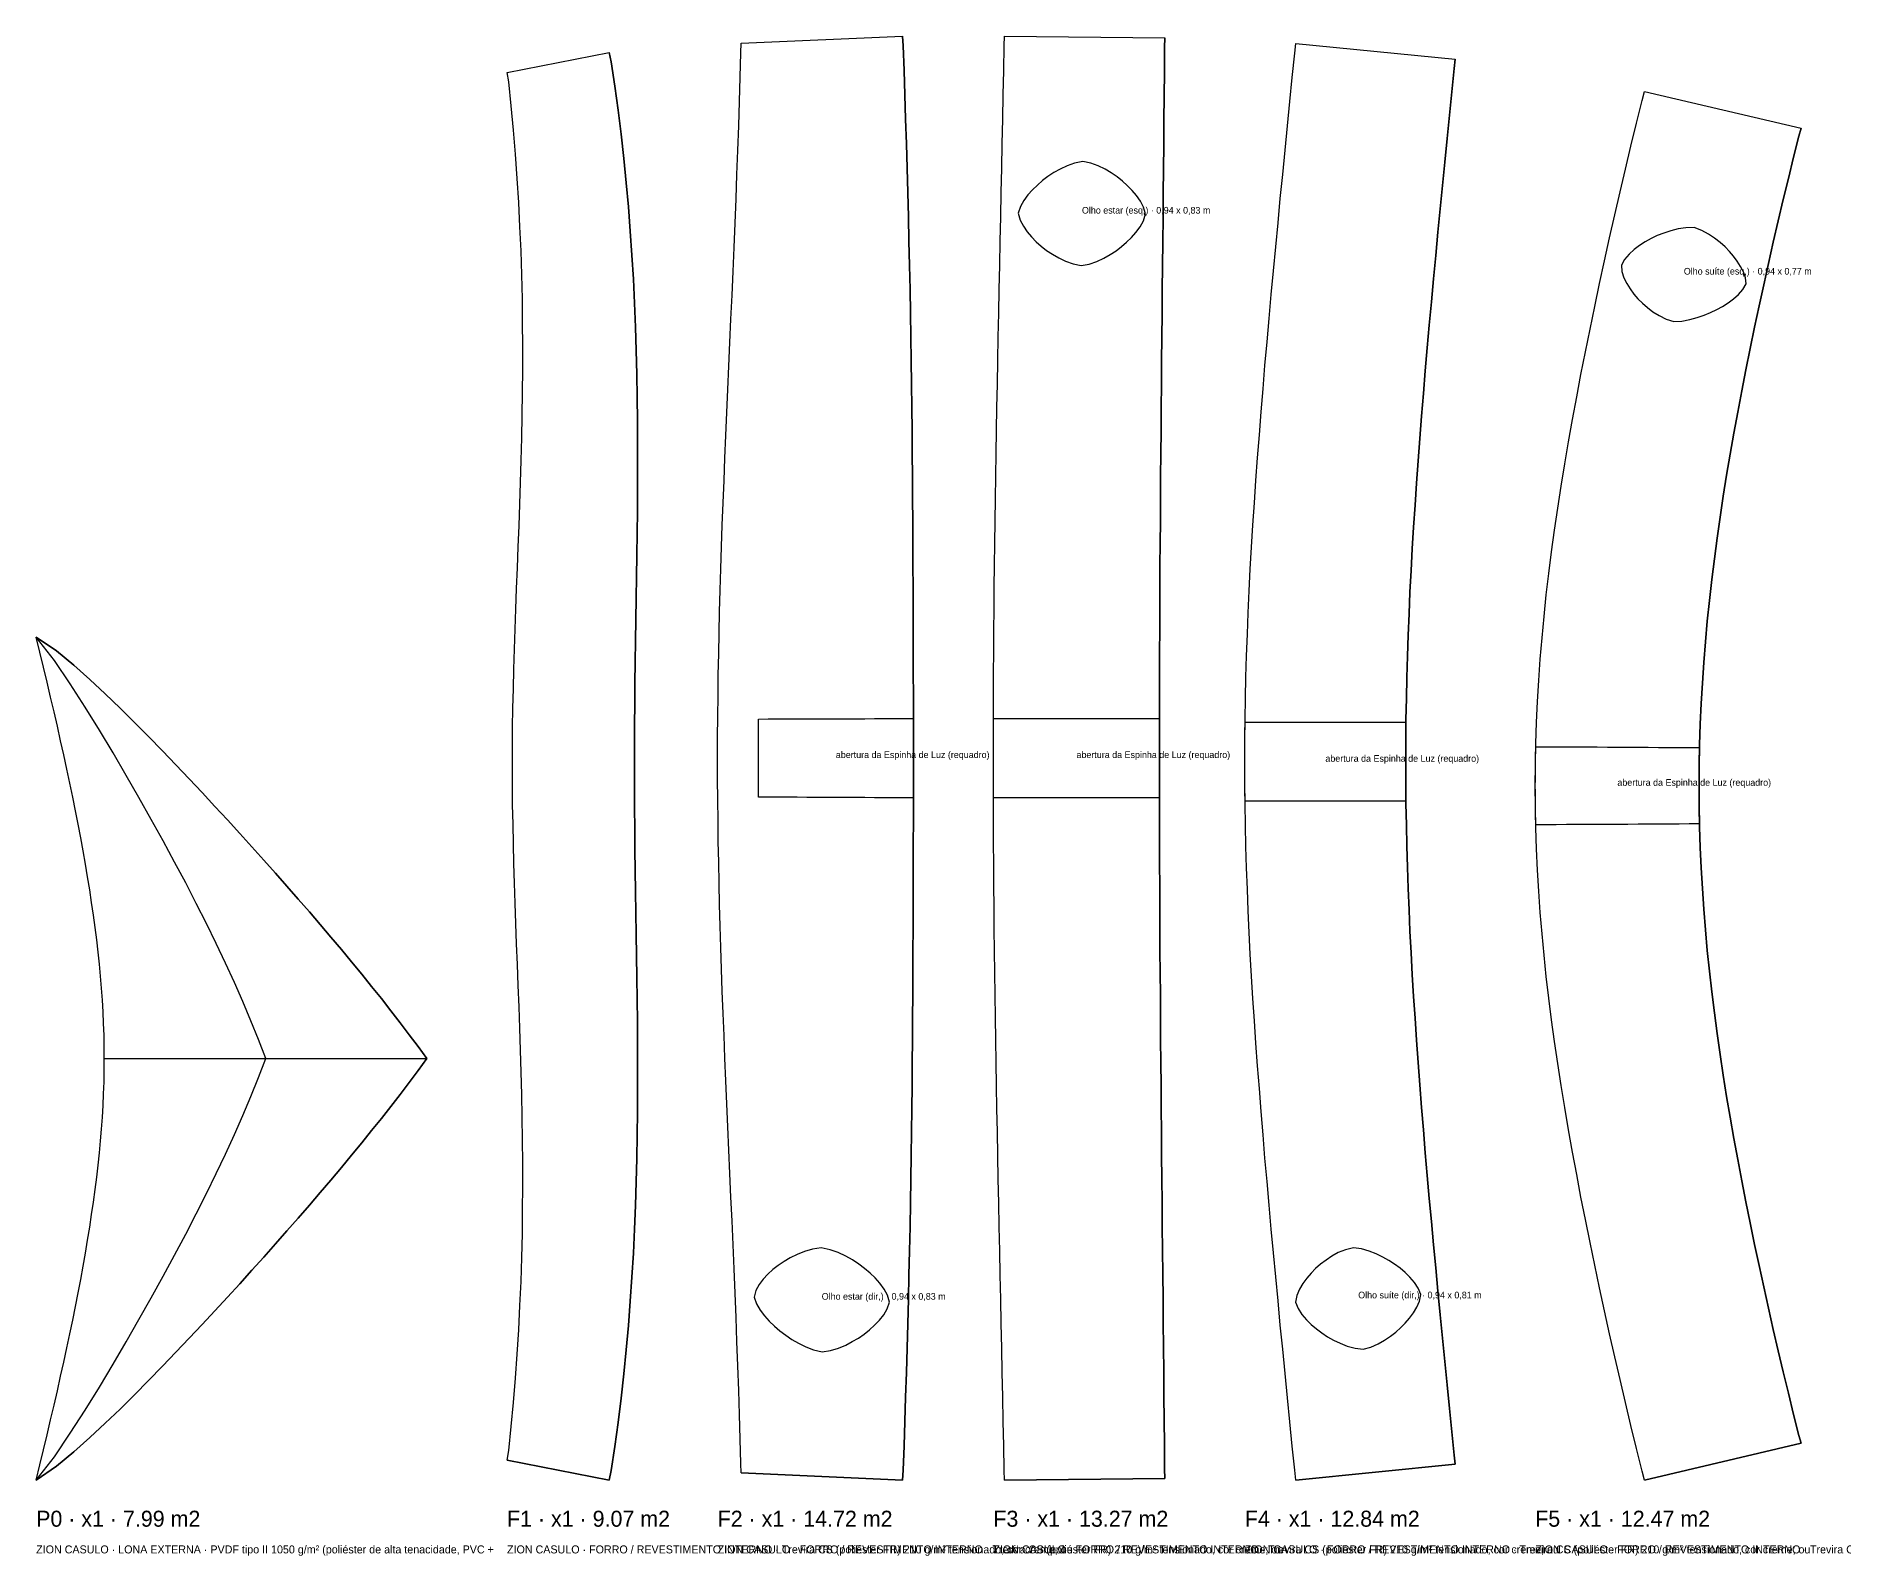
# Model space of a CAD drawing. Header units: metres. Extents: x 0 to 52.9, y -0.6 to 11.6.
# Drawn here: x 28.4 to 41.95, y -0.57 to 10.82 of the extents above; entities that cross this region are included whole.
import ezdxf

# ---------------------------------------------------------------- set-up
doc = ezdxf.new("R2010")
doc.units = ezdxf.units.M
for name, color, linetype in [('BOLSA', 30, 'Continuous'), ('CONTORNO', 7, 'Continuous'), ('KEDER', 5, 'Continuous'), ('LINHA', 8, 'Continuous'), ('RECORTE', 3, 'Continuous'), ('TEXTO', 2, 'Continuous')]:
    doc.layers.add(name, color=color, linetype=linetype)

msp = doc.modelspace()

# ---------------------------------------------------------------- linework, layer by layer
at = {"layer": 'BOLSA'}
msp.add_lwpolyline([(28.399, 0), (28.552, 0.103), (28.681, 0.21), (28.801, 0.318), (28.917, 0.425), (29.028, 0.532), (29.136, 0.639), (29.242, 0.746), (29.346, 0.852), (29.447, 0.957), (29.546, 1.062), (29.644, 1.165), (29.739, 1.268), (29.833, 1.37), (29.926, 1.471), (30.016, 1.572), (30.106, 1.671), (30.193, 1.769), (30.279, 1.867), (30.364, 1.963), (30.447, 2.059), (30.529, 2.154), (30.609, 2.248), (30.687, 2.342), (30.764, 2.435), (30.84, 2.527), (30.914, 2.618), (30.987, 2.709), (31.058, 2.8), (31.128, 2.89), (31.196, 2.979), (31.263, 3.069), (31.329, 3.158), (31.263, 3.248), (31.196, 3.337), (31.128, 3.427), (31.058, 3.517), (30.987, 3.608), (30.914, 3.698), (30.84, 3.79), (30.764, 3.882), (30.687, 3.975), (30.609, 4.068), (30.529, 4.162), (30.447, 4.257), (30.364, 4.353), (30.279, 4.45), (30.193, 4.547), (30.106, 4.646), (30.016, 4.745), (29.926, 4.845), (29.833, 4.946), (29.739, 5.048), (29.644, 5.151), (29.546, 5.255), (29.447, 5.359), (29.346, 5.465), (29.242, 5.571), (29.136, 5.677), (29.028, 5.784), (28.917, 5.891), (28.801, 5.999), (28.681, 6.106), (28.552, 6.213), (28.399, 6.317)], dxfattribs=at)
at = {"layer": 'CONTORNO'}
for points in [[(33.684, 0.053), (33.683, 0.125), (33.678, 0.307), (33.673, 0.49), (33.666, 0.672), (33.66, 0.855), (33.653, 1.037), (33.646, 1.219), (33.639, 1.401), (33.631, 1.582), (33.624, 1.762), (33.616, 1.941), (33.608, 2.119), (33.6, 2.296), (33.593, 2.472), (33.585, 2.647), (33.577, 2.82), (33.57, 2.991), (33.563, 3.162), (33.556, 3.33), (33.55, 3.497), (33.543, 3.663), (33.538, 3.827), (33.532, 3.99), (33.527, 4.151), (33.523, 4.312), (33.519, 4.471), (33.516, 4.629), (33.513, 4.786), (33.511, 4.943), (33.509, 5.098), (33.508, 5.254), (33.508, 5.41), (33.508, 5.565), (33.509, 5.721), (33.511, 5.877), (33.513, 6.033), (33.516, 6.19), (33.519, 6.348), (33.523, 6.507), (33.527, 6.668), (33.532, 6.829), (33.538, 6.992), (33.543, 7.156), (33.55, 7.322), (33.556, 7.489), (33.563, 7.657), (33.57, 7.828), (33.577, 7.999), (33.585, 8.172), (33.593, 8.347), (33.6, 8.523), (33.608, 8.7), (33.616, 8.878), (33.624, 9.057), (33.631, 9.237), (33.639, 9.418), (33.646, 9.6), (33.653, 9.782), (33.66, 9.964), (33.666, 10.147), (33.673, 10.329), (33.678, 10.512), (33.683, 10.694), (33.684, 10.767), (34.894, 10.819), (34.898, 10.746), (34.905, 10.563), (34.911, 10.38), (34.917, 10.197), (34.923, 10.013), (34.928, 9.83), (34.933, 9.648), (34.938, 9.465), (34.942, 9.284), (34.946, 9.102), (34.95, 8.922), (34.953, 8.743), (34.956, 8.565), (34.959, 8.388), (34.961, 8.212), (34.963, 8.037), (34.965, 7.864), (34.967, 7.692), (34.968, 7.521), (34.969, 7.352), (34.971, 7.185), (34.971, 7.018), (34.972, 6.853), (34.973, 6.689), (34.973, 6.527), (34.974, 6.365), (34.974, 6.204), (34.974, 6.044), (34.975, 5.885), (34.975, 5.726), (34.975, 5.568), (34.975, 5.41), (34.975, 5.251), (34.975, 5.093), (34.975, 4.934), (34.974, 4.775), (34.974, 4.615), (34.974, 4.454), (34.973, 4.292), (34.973, 4.13), (34.972, 3.966), (34.971, 3.801), (34.971, 3.634), (34.969, 3.467), (34.968, 3.298), (34.967, 3.127), (34.965, 2.955), (34.963, 2.782), (34.961, 2.607), (34.959, 2.432), (34.956, 2.254), (34.953, 2.076), (34.95, 1.897), (34.946, 1.717), (34.942, 1.536), (34.938, 1.354), (34.933, 1.171), (34.928, 0.989), (34.923, 0.806), (34.917, 0.622), (34.911, 0.439), (34.905, 0.256), (34.898, 0.073), (34.894, 0)], [(35.658, 0), (35.657, 0.073), (35.653, 0.256), (35.649, 0.439), (35.645, 0.623), (35.641, 0.806), (35.638, 0.989), (35.634, 1.172), (35.63, 1.354), (35.626, 1.536), (35.623, 1.717), (35.619, 1.897), (35.615, 2.077), (35.612, 2.255), (35.609, 2.432), (35.605, 2.608), (35.602, 2.782), (35.599, 2.956), (35.596, 3.128), (35.593, 3.298), (35.591, 3.467), (35.588, 3.635), (35.586, 3.801), (35.584, 3.966), (35.582, 4.13), (35.581, 4.293), (35.579, 4.454), (35.578, 4.615), (35.577, 4.775), (35.576, 4.934), (35.575, 5.093), (35.575, 5.251), (35.575, 5.41), (35.575, 5.568), (35.575, 5.727), (35.576, 5.885), (35.577, 6.045), (35.578, 6.205), (35.579, 6.365), (35.581, 6.527), (35.582, 6.69), (35.584, 6.853), (35.586, 7.018), (35.588, 7.185), (35.591, 7.352), (35.593, 7.522), (35.596, 7.692), (35.599, 7.864), (35.602, 8.037), (35.605, 8.212), (35.609, 8.388), (35.612, 8.565), (35.615, 8.743), (35.619, 8.922), (35.623, 9.103), (35.626, 9.284), (35.63, 9.465), (35.634, 9.648), (35.638, 9.831), (35.641, 10.014), (35.645, 10.197), (35.649, 10.38), (35.653, 10.563), (35.657, 10.746), (35.658, 10.82), (36.86, 10.808), (36.859, 10.735), (36.857, 10.553), (36.856, 10.37), (36.854, 10.188), (36.852, 10.005), (36.85, 9.823), (36.848, 9.641), (36.847, 9.459), (36.845, 9.278), (36.843, 9.097), (36.841, 8.918), (36.84, 8.739), (36.838, 8.561), (36.836, 8.385), (36.835, 8.209), (36.833, 8.035), (36.832, 7.862), (36.83, 7.691), (36.829, 7.521), (36.828, 7.352), (36.827, 7.184), (36.825, 7.018), (36.824, 6.853), (36.823, 6.69), (36.823, 6.527), (36.822, 6.365), (36.821, 6.205), (36.821, 6.045), (36.82, 5.885), (36.82, 5.727), (36.82, 5.568), (36.82, 5.41), (36.82, 5.251), (36.82, 5.093), (36.82, 4.934), (36.821, 4.775), (36.821, 4.615), (36.822, 4.454), (36.823, 4.293), (36.823, 4.13), (36.824, 3.966), (36.825, 3.801), (36.827, 3.635), (36.828, 3.468), (36.829, 3.299), (36.83, 3.129), (36.832, 2.957), (36.833, 2.785), (36.835, 2.61), (36.836, 2.435), (36.838, 2.258), (36.84, 2.081), (36.841, 1.902), (36.843, 1.722), (36.845, 1.542), (36.847, 1.361), (36.848, 1.179), (36.85, 0.997), (36.852, 0.814), (36.854, 0.632), (36.856, 0.449), (36.857, 0.267), (36.859, 0.085), (36.86, 0.012)], [(37.843, 0), (37.835, 0.073), (37.816, 0.254), (37.798, 0.435), (37.78, 0.617), (37.762, 0.799), (37.744, 0.98), (37.726, 1.161), (37.709, 1.342), (37.692, 1.523), (37.675, 1.702), (37.658, 1.881), (37.642, 2.059), (37.627, 2.236), (37.611, 2.412), (37.597, 2.587), (37.582, 2.761), (37.569, 2.933), (37.556, 3.104), (37.543, 3.274), (37.532, 3.442), (37.521, 3.609), (37.511, 3.775), (37.501, 3.94), (37.493, 4.103), (37.485, 4.266), (37.479, 4.427), (37.473, 4.588), (37.468, 4.747), (37.465, 4.907), (37.462, 5.066), (37.46, 5.224), (37.46, 5.382), (37.46, 5.541), (37.462, 5.699), (37.465, 5.858), (37.468, 6.017), (37.473, 6.177), (37.479, 6.338), (37.485, 6.499), (37.493, 6.662), (37.501, 6.825), (37.511, 6.99), (37.521, 7.155), (37.532, 7.323), (37.543, 7.491), (37.556, 7.661), (37.569, 7.832), (37.582, 8.004), (37.597, 8.178), (37.611, 8.352), (37.627, 8.528), (37.642, 8.705), (37.658, 8.883), (37.675, 9.062), (37.692, 9.242), (37.709, 9.422), (37.726, 9.603), (37.744, 9.784), (37.762, 9.966), (37.78, 10.148), (37.798, 10.329), (37.816, 10.511), (37.835, 10.692), (37.843, 10.765), (39.037, 10.647), (39.03, 10.578), (39.012, 10.403), (38.994, 10.227), (38.976, 10.052), (38.959, 9.876), (38.942, 9.701), (38.924, 9.525), (38.908, 9.35), (38.891, 9.176), (38.875, 9.002), (38.859, 8.828), (38.843, 8.655), (38.828, 8.483), (38.813, 8.312), (38.799, 8.142), (38.785, 7.972), (38.772, 7.804), (38.759, 7.637), (38.747, 7.47), (38.736, 7.305), (38.725, 7.14), (38.715, 6.977), (38.706, 6.815), (38.698, 6.653), (38.691, 6.492), (38.684, 6.332), (38.679, 6.173), (38.674, 6.014), (38.671, 5.856), (38.668, 5.698), (38.667, 5.54), (38.666, 5.382), (38.667, 5.225), (38.668, 5.067), (38.671, 4.909), (38.674, 4.751), (38.679, 4.592), (38.684, 4.432), (38.691, 4.272), (38.698, 4.112), (38.706, 3.95), (38.715, 3.788), (38.725, 3.624), (38.736, 3.46), (38.747, 3.295), (38.759, 3.128), (38.772, 2.961), (38.785, 2.792), (38.799, 2.623), (38.813, 2.453), (38.828, 2.281), (38.843, 2.109), (38.859, 1.937), (38.875, 1.763), (38.891, 1.589), (38.908, 1.414), (38.924, 1.239), (38.942, 1.064), (38.959, 0.889), (38.976, 0.713), (38.994, 0.537), (39.012, 0.362), (39.03, 0.187), (39.037, 0.118)], [(31.929, 0.15), (31.942, 0.22), (31.961, 0.4), (31.978, 0.581), (31.993, 0.762), (32.006, 0.944), (32.017, 1.125), (32.026, 1.307), (32.034, 1.487), (32.04, 1.667), (32.044, 1.846), (32.046, 2.024), (32.047, 2.2), (32.047, 2.375), (32.046, 2.548), (32.043, 2.719), (32.04, 2.889), (32.036, 3.056), (32.031, 3.222), (32.025, 3.385), (32.019, 3.546), (32.013, 3.705), (32.007, 3.862), (32.001, 4.017), (31.995, 4.17), (31.99, 4.322), (31.985, 4.472), (31.98, 4.62), (31.977, 4.767), (31.974, 4.914), (31.971, 5.059), (31.97, 5.204), (31.969, 5.349), (31.97, 5.493), (31.971, 5.638), (31.973, 5.784), (31.977, 5.93), (31.98, 6.077), (31.985, 6.226), (31.99, 6.376), (31.995, 6.527), (32.001, 6.68), (32.007, 6.835), (32.013, 6.992), (32.019, 7.151), (32.025, 7.312), (32.031, 7.476), (32.036, 7.641), (32.04, 7.809), (32.043, 7.978), (32.046, 8.149), (32.047, 8.322), (32.048, 8.497), (32.046, 8.674), (32.044, 8.851), (32.04, 9.03), (32.034, 9.21), (32.026, 9.391), (32.017, 9.572), (32.006, 9.753), (31.993, 9.935), (31.978, 10.116), (31.961, 10.297), (31.942, 10.478), (31.929, 10.548), (32.694, 10.697), (32.71, 10.627), (32.737, 10.446), (32.762, 10.265), (32.784, 10.084), (32.804, 9.903), (32.822, 9.721), (32.839, 9.54), (32.853, 9.358), (32.865, 9.178), (32.876, 8.998), (32.885, 8.819), (32.892, 8.64), (32.898, 8.463), (32.902, 8.287), (32.905, 8.113), (32.907, 7.939), (32.908, 7.768), (32.908, 7.597), (32.907, 7.428), (32.906, 7.261), (32.904, 7.095), (32.902, 6.931), (32.899, 6.768), (32.896, 6.607), (32.894, 6.447), (32.891, 6.288), (32.889, 6.129), (32.887, 5.972), (32.886, 5.816), (32.885, 5.66), (32.884, 5.504), (32.884, 5.349), (32.884, 5.193), (32.885, 5.038), (32.886, 4.882), (32.887, 4.725), (32.889, 4.568), (32.892, 4.41), (32.894, 4.251), (32.897, 4.091), (32.899, 3.929), (32.902, 3.766), (32.904, 3.602), (32.906, 3.436), (32.907, 3.269), (32.908, 3.1), (32.908, 2.93), (32.907, 2.758), (32.905, 2.585), (32.902, 2.41), (32.898, 2.234), (32.892, 2.057), (32.885, 1.879), (32.876, 1.7), (32.865, 1.52), (32.853, 1.339), (32.839, 1.158), (32.822, 0.976), (32.804, 0.795), (32.784, 0.613), (32.762, 0.432), (32.737, 0.251), (32.71, 0.071), (32.694, 0)], [(40.457, 0), (40.439, 0.067), (40.396, 0.237), (40.355, 0.409), (40.314, 0.58), (40.273, 0.752), (40.234, 0.924), (40.195, 1.096), (40.157, 1.267), (40.119, 1.439), (40.083, 1.61), (40.048, 1.781), (40.013, 1.951), (39.98, 2.12), (39.948, 2.289), (39.917, 2.457), (39.887, 2.624), (39.859, 2.791), (39.832, 2.956), (39.806, 3.121), (39.782, 3.285), (39.76, 3.449), (39.739, 3.611), (39.72, 3.773), (39.703, 3.933), (39.688, 4.094), (39.675, 4.253), (39.663, 4.412), (39.654, 4.571), (39.647, 4.729), (39.642, 4.887), (39.638, 5.045), (39.637, 5.202), (39.638, 5.36), (39.642, 5.518), (39.647, 5.676), (39.654, 5.834), (39.663, 5.992), (39.675, 6.151), (39.688, 6.311), (39.703, 6.471), (39.72, 6.632), (39.739, 6.794), (39.76, 6.956), (39.782, 7.119), (39.806, 7.283), (39.832, 7.448), (39.859, 7.614), (39.887, 7.78), (39.917, 7.948), (39.948, 8.116), (39.98, 8.285), (40.013, 8.454), (40.048, 8.624), (40.083, 8.795), (40.119, 8.966), (40.157, 9.137), (40.195, 9.309), (40.234, 9.481), (40.273, 9.652), (40.314, 9.824), (40.355, 9.996), (40.396, 10.167), (40.439, 10.338), (40.457, 10.405), (41.63, 10.13), (41.613, 10.071), (41.574, 9.912), (41.535, 9.754), (41.497, 9.595), (41.459, 9.435), (41.422, 9.276), (41.386, 9.116), (41.35, 8.957), (41.316, 8.798), (41.282, 8.638), (41.249, 8.479), (41.217, 8.32), (41.186, 8.161), (41.156, 8.003), (41.127, 7.845), (41.099, 7.687), (41.072, 7.529), (41.047, 7.372), (41.023, 7.215), (41.001, 7.059), (40.98, 6.903), (40.961, 6.747), (40.943, 6.591), (40.927, 6.436), (40.913, 6.281), (40.9, 6.127), (40.89, 5.972), (40.881, 5.818), (40.874, 5.664), (40.869, 5.51), (40.866, 5.356), (40.865, 5.202), (40.866, 5.048), (40.869, 4.895), (40.874, 4.741), (40.881, 4.587), (40.89, 4.432), (40.9, 4.278), (40.913, 4.123), (40.927, 3.968), (40.943, 3.813), (40.961, 3.658), (40.98, 3.502), (41.001, 3.346), (41.023, 3.189), (41.047, 3.033), (41.072, 2.875), (41.099, 2.718), (41.127, 2.56), (41.156, 2.402), (41.186, 2.243), (41.217, 2.085), (41.249, 1.926), (41.282, 1.766), (41.316, 1.607), (41.35, 1.448), (41.386, 1.288), (41.422, 1.129), (41.459, 0.969), (41.497, 0.81), (41.535, 0.651), (41.574, 0.492), (41.613, 0.334), (41.63, 0.275)], [(28.399, 0), (28.427, 0.114), (28.454, 0.227), (28.481, 0.338), (28.507, 0.45), (28.533, 0.56), (28.558, 0.669), (28.582, 0.777), (28.606, 0.884), (28.629, 0.99), (28.651, 1.095), (28.673, 1.199), (28.694, 1.301), (28.714, 1.403), (28.733, 1.503), (28.751, 1.603), (28.769, 1.701), (28.785, 1.798), (28.801, 1.894), (28.815, 1.989), (28.829, 2.083), (28.842, 2.176), (28.853, 2.269), (28.864, 2.36), (28.874, 2.451), (28.882, 2.541), (28.889, 2.63), (28.896, 2.719), (28.901, 2.807), (28.905, 2.895), (28.908, 2.983), (28.91, 3.071), (28.91, 3.158), (28.91, 3.246), (28.908, 3.333), (28.905, 3.421), (28.901, 3.509), (28.896, 3.597), (28.889, 3.686), (28.882, 3.776), (28.874, 3.866), (28.864, 3.956), (28.853, 4.048), (28.842, 4.14), (28.829, 4.233), (28.815, 4.327), (28.801, 4.422), (28.785, 4.519), (28.769, 4.616), (28.751, 4.714), (28.733, 4.813), (28.714, 4.914), (28.694, 5.015), (28.673, 5.118), (28.651, 5.222), (28.629, 5.327), (28.606, 5.433), (28.582, 5.54), (28.558, 5.648), (28.533, 5.757), (28.507, 5.867), (28.481, 5.978), (28.454, 6.09), (28.427, 6.203), (28.399, 6.317), (28.399, 6.317), (28.552, 6.213), (28.681, 6.106), (28.801, 5.999), (28.917, 5.891), (29.028, 5.784), (29.136, 5.677), (29.242, 5.571), (29.346, 5.465), (29.447, 5.359), (29.546, 5.255), (29.644, 5.151), (29.739, 5.048), (29.833, 4.946), (29.926, 4.845), (30.016, 4.745), (30.106, 4.646), (30.193, 4.547), (30.279, 4.45), (30.364, 4.353), (30.447, 4.257), (30.529, 4.162), (30.609, 4.068), (30.687, 3.975), (30.764, 3.882), (30.84, 3.79), (30.914, 3.698), (30.987, 3.608), (31.058, 3.517), (31.128, 3.427), (31.196, 3.337), (31.263, 3.248), (31.329, 3.158), (31.263, 3.069), (31.196, 2.979), (31.128, 2.89), (31.058, 2.8), (30.987, 2.709), (30.914, 2.618), (30.84, 2.527), (30.764, 2.435), (30.687, 2.342), (30.609, 2.248), (30.529, 2.154), (30.447, 2.059), (30.364, 1.963), (30.279, 1.867), (30.193, 1.769), (30.106, 1.671), (30.016, 1.572), (29.926, 1.471), (29.833, 1.37), (29.739, 1.268), (29.644, 1.165), (29.546, 1.062), (29.447, 0.957), (29.346, 0.852), (29.242, 0.746), (29.136, 0.639), (29.028, 0.532), (28.917, 0.425), (28.801, 0.318), (28.681, 0.21), (28.552, 0.103), (28.399, 0)]]:
    msp.add_lwpolyline(points, close=True, dxfattribs=at)
at = {"layer": 'KEDER'}
for points in [[(33.684, 0.053), (33.683, 0.125), (33.678, 0.307), (33.673, 0.49), (33.666, 0.672), (33.66, 0.855), (33.653, 1.037), (33.646, 1.219), (33.639, 1.401), (33.631, 1.582), (33.624, 1.762), (33.616, 1.941), (33.608, 2.119), (33.6, 2.296), (33.593, 2.472), (33.585, 2.647), (33.577, 2.82), (33.57, 2.991), (33.563, 3.162), (33.556, 3.33), (33.55, 3.497), (33.543, 3.663), (33.538, 3.827), (33.532, 3.99), (33.527, 4.151), (33.523, 4.312), (33.519, 4.471), (33.516, 4.629), (33.513, 4.786), (33.511, 4.943), (33.509, 5.098), (33.508, 5.254), (33.508, 5.41), (33.508, 5.565), (33.509, 5.721), (33.511, 5.877), (33.513, 6.033), (33.516, 6.19), (33.519, 6.348), (33.523, 6.507), (33.527, 6.668), (33.532, 6.829), (33.538, 6.992), (33.543, 7.156), (33.55, 7.322), (33.556, 7.489), (33.563, 7.657), (33.57, 7.828), (33.577, 7.999), (33.585, 8.172), (33.593, 8.347), (33.6, 8.523), (33.608, 8.7), (33.616, 8.878), (33.624, 9.057), (33.631, 9.237), (33.639, 9.418), (33.646, 9.6), (33.653, 9.782), (33.66, 9.964), (33.666, 10.147), (33.673, 10.329), (33.678, 10.512), (33.683, 10.694), (33.684, 10.767)], [(33.684, 10.767), (34.894, 10.819)], [(34.894, 0), (34.898, 0.073), (34.905, 0.256), (34.911, 0.439), (34.917, 0.622), (34.923, 0.806), (34.928, 0.989), (34.933, 1.171), (34.938, 1.354), (34.942, 1.536), (34.946, 1.717), (34.95, 1.897), (34.953, 2.076), (34.956, 2.254), (34.959, 2.432), (34.961, 2.607), (34.963, 2.782), (34.965, 2.955), (34.967, 3.127), (34.968, 3.298), (34.969, 3.467), (34.971, 3.634), (34.971, 3.801), (34.972, 3.966), (34.973, 4.13), (34.973, 4.292), (34.974, 4.454), (34.974, 4.615), (34.974, 4.775), (34.975, 4.934), (34.975, 5.093), (34.975, 5.251), (34.975, 5.41), (34.975, 5.568), (34.975, 5.726), (34.975, 5.885), (34.974, 6.044), (34.974, 6.204), (34.974, 6.365), (34.973, 6.527), (34.973, 6.689), (34.972, 6.853), (34.971, 7.018), (34.971, 7.185), (34.969, 7.352), (34.968, 7.521), (34.967, 7.692), (34.965, 7.864), (34.963, 8.037), (34.961, 8.212), (34.959, 8.388), (34.956, 8.565), (34.953, 8.743), (34.95, 8.922), (34.946, 9.102), (34.942, 9.284), (34.938, 9.465), (34.933, 9.648), (34.928, 9.83), (34.923, 10.013), (34.917, 10.197), (34.911, 10.38), (34.905, 10.563), (34.898, 10.746), (34.894, 10.819)], [(35.658, 0), (35.657, 0.073), (35.653, 0.256), (35.649, 0.439), (35.645, 0.623), (35.641, 0.806), (35.638, 0.989), (35.634, 1.172), (35.63, 1.354), (35.626, 1.536), (35.623, 1.717), (35.619, 1.897), (35.615, 2.077), (35.612, 2.255), (35.609, 2.432), (35.605, 2.608), (35.602, 2.782), (35.599, 2.956), (35.596, 3.128), (35.593, 3.298), (35.591, 3.467), (35.588, 3.635), (35.586, 3.801), (35.584, 3.966), (35.582, 4.13), (35.581, 4.293), (35.579, 4.454), (35.578, 4.615), (35.577, 4.775), (35.576, 4.934), (35.575, 5.093), (35.575, 5.251), (35.575, 5.41), (35.575, 5.568), (35.575, 5.727), (35.576, 5.885), (35.577, 6.045), (35.578, 6.205), (35.579, 6.365), (35.581, 6.527), (35.582, 6.69), (35.584, 6.853), (35.586, 7.018), (35.588, 7.185), (35.591, 7.352), (35.593, 7.522), (35.596, 7.692), (35.599, 7.864), (35.602, 8.037), (35.605, 8.212), (35.609, 8.388), (35.612, 8.565), (35.615, 8.743), (35.619, 8.922), (35.623, 9.103), (35.626, 9.284), (35.63, 9.465), (35.634, 9.648), (35.638, 9.831), (35.641, 10.014), (35.645, 10.197), (35.649, 10.38), (35.653, 10.563), (35.657, 10.746), (35.658, 10.82)], [(35.658, 10.82), (36.86, 10.808)], [(36.86, 0.012), (36.859, 0.085), (36.857, 0.267), (36.856, 0.449), (36.854, 0.632), (36.852, 0.814), (36.85, 0.997), (36.848, 1.179), (36.847, 1.361), (36.845, 1.542), (36.843, 1.722), (36.841, 1.902), (36.84, 2.081), (36.838, 2.258), (36.836, 2.435), (36.835, 2.61), (36.833, 2.785), (36.832, 2.957), (36.83, 3.129), (36.829, 3.299), (36.828, 3.468), (36.827, 3.635), (36.825, 3.801), (36.824, 3.966), (36.823, 4.13), (36.823, 4.293), (36.822, 4.454), (36.821, 4.615), (36.821, 4.775), (36.82, 4.934), (36.82, 5.093), (36.82, 5.251), (36.82, 5.41), (36.82, 5.568), (36.82, 5.727), (36.82, 5.885), (36.821, 6.045), (36.821, 6.205), (36.822, 6.365), (36.823, 6.527), (36.823, 6.69), (36.824, 6.853), (36.825, 7.018), (36.827, 7.184), (36.828, 7.352), (36.829, 7.521), (36.83, 7.691), (36.832, 7.862), (36.833, 8.035), (36.835, 8.209), (36.836, 8.385), (36.838, 8.561), (36.84, 8.739), (36.841, 8.918), (36.843, 9.097), (36.845, 9.278), (36.847, 9.459), (36.848, 9.641), (36.85, 9.823), (36.852, 10.005), (36.854, 10.188), (36.856, 10.37), (36.857, 10.553), (36.859, 10.735), (36.86, 10.808)], [(37.843, 0), (37.835, 0.073), (37.816, 0.254), (37.798, 0.435), (37.78, 0.617), (37.762, 0.799), (37.744, 0.98), (37.726, 1.161), (37.709, 1.342), (37.692, 1.523), (37.675, 1.702), (37.658, 1.881), (37.642, 2.059), (37.627, 2.236), (37.611, 2.412), (37.597, 2.587), (37.582, 2.761), (37.569, 2.933), (37.556, 3.104), (37.543, 3.274), (37.532, 3.442), (37.521, 3.609), (37.511, 3.775), (37.501, 3.94), (37.493, 4.103), (37.485, 4.266), (37.479, 4.427), (37.473, 4.588), (37.468, 4.747), (37.465, 4.907), (37.462, 5.066), (37.46, 5.224), (37.46, 5.382), (37.46, 5.541), (37.462, 5.699), (37.465, 5.858), (37.468, 6.017), (37.473, 6.177), (37.479, 6.338), (37.485, 6.499), (37.493, 6.662), (37.501, 6.825), (37.511, 6.99), (37.521, 7.155), (37.532, 7.323), (37.543, 7.491), (37.556, 7.661), (37.569, 7.832), (37.582, 8.004), (37.597, 8.178), (37.611, 8.352), (37.627, 8.528), (37.642, 8.705), (37.658, 8.883), (37.675, 9.062), (37.692, 9.242), (37.709, 9.422), (37.726, 9.603), (37.744, 9.784), (37.762, 9.966), (37.78, 10.148), (37.798, 10.329), (37.816, 10.511), (37.835, 10.692), (37.843, 10.765)], [(37.843, 10.765), (39.037, 10.647)], [(31.929, 10.548), (32.694, 10.697)], [(32.694, 0), (32.71, 0.071), (32.737, 0.251), (32.762, 0.432), (32.784, 0.613), (32.804, 0.795), (32.822, 0.976), (32.839, 1.158), (32.853, 1.339), (32.865, 1.52), (32.876, 1.7), (32.885, 1.879), (32.892, 2.057), (32.898, 2.234), (32.902, 2.41), (32.905, 2.585), (32.907, 2.758), (32.908, 2.93), (32.908, 3.1), (32.907, 3.269), (32.906, 3.436), (32.904, 3.602), (32.902, 3.766), (32.899, 3.929), (32.897, 4.091), (32.894, 4.251), (32.892, 4.41), (32.889, 4.568), (32.887, 4.725), (32.886, 4.882), (32.885, 5.038), (32.884, 5.193), (32.884, 5.349), (32.884, 5.504), (32.885, 5.66), (32.886, 5.816), (32.887, 5.972), (32.889, 6.129), (32.891, 6.288), (32.894, 6.447), (32.896, 6.607), (32.899, 6.768), (32.902, 6.931), (32.904, 7.095), (32.906, 7.261), (32.907, 7.428), (32.908, 7.597), (32.908, 7.768), (32.907, 7.939), (32.905, 8.113), (32.902, 8.287), (32.898, 8.463), (32.892, 8.64), (32.885, 8.819), (32.876, 8.998), (32.865, 9.178), (32.853, 9.358), (32.839, 9.54), (32.822, 9.721), (32.804, 9.903), (32.784, 10.084), (32.762, 10.265), (32.737, 10.446), (32.71, 10.627), (32.694, 10.697)], [(39.037, 0.118), (39.03, 0.187), (39.012, 0.362), (38.994, 0.537), (38.976, 0.713), (38.959, 0.889), (38.942, 1.064), (38.924, 1.239), (38.908, 1.414), (38.891, 1.589), (38.875, 1.763), (38.859, 1.937), (38.843, 2.109), (38.828, 2.281), (38.813, 2.453), (38.799, 2.623), (38.785, 2.792), (38.772, 2.961), (38.759, 3.128), (38.747, 3.295), (38.736, 3.46), (38.725, 3.624), (38.715, 3.788), (38.706, 3.95), (38.698, 4.112), (38.691, 4.272), (38.684, 4.432), (38.679, 4.592), (38.674, 4.751), (38.671, 4.909), (38.668, 5.067), (38.667, 5.225), (38.666, 5.382), (38.667, 5.54), (38.668, 5.698), (38.671, 5.856), (38.674, 6.014), (38.679, 6.173), (38.684, 6.332), (38.691, 6.492), (38.698, 6.653), (38.706, 6.815), (38.715, 6.977), (38.725, 7.14), (38.736, 7.305), (38.747, 7.47), (38.759, 7.637), (38.772, 7.804), (38.785, 7.972), (38.799, 8.142), (38.813, 8.312), (38.828, 8.483), (38.843, 8.655), (38.859, 8.828), (38.875, 9.002), (38.891, 9.176), (38.908, 9.35), (38.924, 9.525), (38.942, 9.701), (38.959, 9.876), (38.976, 10.052), (38.994, 10.227), (39.012, 10.403), (39.03, 10.578), (39.037, 10.647)], [(31.929, 0.15), (31.942, 0.22), (31.961, 0.4), (31.978, 0.581), (31.993, 0.762), (32.006, 0.944), (32.017, 1.125), (32.026, 1.307), (32.034, 1.487), (32.04, 1.667), (32.044, 1.846), (32.046, 2.024), (32.047, 2.2), (32.047, 2.375), (32.046, 2.548), (32.043, 2.719), (32.04, 2.889), (32.036, 3.056), (32.031, 3.222), (32.025, 3.385), (32.019, 3.546), (32.013, 3.705), (32.007, 3.862), (32.001, 4.017), (31.995, 4.17), (31.99, 4.322), (31.985, 4.472), (31.98, 4.62), (31.977, 4.767), (31.974, 4.914), (31.971, 5.059), (31.97, 5.204), (31.969, 5.349), (31.97, 5.493), (31.971, 5.638), (31.973, 5.784), (31.977, 5.93), (31.98, 6.077), (31.985, 6.226), (31.99, 6.376), (31.995, 6.527), (32.001, 6.68), (32.007, 6.835), (32.013, 6.992), (32.019, 7.151), (32.025, 7.312), (32.031, 7.476), (32.036, 7.641), (32.04, 7.809), (32.043, 7.978), (32.046, 8.149), (32.047, 8.322), (32.048, 8.497), (32.046, 8.674), (32.044, 8.851), (32.04, 9.03), (32.034, 9.21), (32.026, 9.391), (32.017, 9.572), (32.006, 9.753), (31.993, 9.935), (31.978, 10.116), (31.961, 10.297), (31.942, 10.478), (31.929, 10.548)], [(40.457, 0), (40.439, 0.067), (40.396, 0.237), (40.355, 0.409), (40.314, 0.58), (40.273, 0.752), (40.234, 0.924), (40.195, 1.096), (40.157, 1.267), (40.119, 1.439), (40.083, 1.61), (40.048, 1.781), (40.013, 1.951), (39.98, 2.12), (39.948, 2.289), (39.917, 2.457), (39.887, 2.624), (39.859, 2.791), (39.832, 2.956), (39.806, 3.121), (39.782, 3.285), (39.76, 3.449), (39.739, 3.611), (39.72, 3.773), (39.703, 3.933), (39.688, 4.094), (39.675, 4.253), (39.663, 4.412), (39.654, 4.571), (39.647, 4.729), (39.642, 4.887), (39.638, 5.045), (39.637, 5.202), (39.638, 5.36), (39.642, 5.518), (39.647, 5.676), (39.654, 5.834), (39.663, 5.992), (39.675, 6.151), (39.688, 6.311), (39.703, 6.471), (39.72, 6.632), (39.739, 6.794), (39.76, 6.956), (39.782, 7.119), (39.806, 7.283), (39.832, 7.448), (39.859, 7.614), (39.887, 7.78), (39.917, 7.948), (39.948, 8.116), (39.98, 8.285), (40.013, 8.454), (40.048, 8.624), (40.083, 8.795), (40.119, 8.966), (40.157, 9.137), (40.195, 9.309), (40.234, 9.481), (40.273, 9.652), (40.314, 9.824), (40.355, 9.996), (40.396, 10.167), (40.439, 10.338), (40.457, 10.405)], [(40.457, 10.405), (41.63, 10.13)], [(41.63, 0.275), (41.613, 0.334), (41.574, 0.492), (41.535, 0.651), (41.497, 0.81), (41.459, 0.969), (41.422, 1.129), (41.386, 1.288), (41.35, 1.448), (41.316, 1.607), (41.282, 1.766), (41.249, 1.926), (41.217, 2.085), (41.186, 2.243), (41.156, 2.402), (41.127, 2.56), (41.099, 2.718), (41.072, 2.875), (41.047, 3.033), (41.023, 3.189), (41.001, 3.346), (40.98, 3.502), (40.961, 3.658), (40.943, 3.813), (40.927, 3.968), (40.913, 4.123), (40.9, 4.278), (40.89, 4.432), (40.881, 4.587), (40.874, 4.741), (40.869, 4.895), (40.866, 5.048), (40.865, 5.202), (40.866, 5.356), (40.869, 5.51), (40.874, 5.664), (40.881, 5.818), (40.89, 5.972), (40.9, 6.127), (40.913, 6.281), (40.927, 6.436), (40.943, 6.591), (40.961, 6.747), (40.98, 6.903), (41.001, 7.059), (41.023, 7.215), (41.047, 7.372), (41.072, 7.529), (41.099, 7.687), (41.127, 7.845), (41.156, 8.003), (41.186, 8.161), (41.217, 8.32), (41.249, 8.479), (41.282, 8.638), (41.316, 8.798), (41.35, 8.957), (41.386, 9.116), (41.422, 9.276), (41.459, 9.435), (41.497, 9.595), (41.535, 9.754), (41.574, 9.912), (41.613, 10.071), (41.63, 10.13)], [(28.399, 0), (28.427, 0.114), (28.454, 0.227), (28.481, 0.338), (28.507, 0.45), (28.533, 0.56), (28.558, 0.669), (28.582, 0.777), (28.606, 0.884), (28.629, 0.99), (28.651, 1.095), (28.673, 1.199), (28.694, 1.301), (28.714, 1.403), (28.733, 1.503), (28.751, 1.603), (28.769, 1.701), (28.785, 1.798), (28.801, 1.894), (28.815, 1.989), (28.829, 2.083), (28.842, 2.176), (28.853, 2.269), (28.864, 2.36), (28.874, 2.451), (28.882, 2.541), (28.889, 2.63), (28.896, 2.719), (28.901, 2.807), (28.905, 2.895), (28.908, 2.983), (28.91, 3.071), (28.91, 3.158), (28.91, 3.246), (28.908, 3.333), (28.905, 3.421), (28.901, 3.509), (28.896, 3.597), (28.889, 3.686), (28.882, 3.776), (28.874, 3.866), (28.864, 3.956), (28.853, 4.048), (28.842, 4.14), (28.829, 4.233), (28.815, 4.327), (28.801, 4.422), (28.785, 4.519), (28.769, 4.616), (28.751, 4.714), (28.733, 4.813), (28.714, 4.914), (28.694, 5.015), (28.673, 5.118), (28.651, 5.222), (28.629, 5.327), (28.606, 5.433), (28.582, 5.54), (28.558, 5.648), (28.533, 5.757), (28.507, 5.867), (28.481, 5.978), (28.454, 6.09), (28.427, 6.203), (28.399, 6.317)], [(40.457, 0), (41.63, 0.275)], [(31.929, 0.15), (32.694, 0)], [(33.684, 0.053), (34.894, 0)], [(35.658, 0), (36.86, 0.012)], [(37.843, 0), (39.037, 0.118)]]:
    msp.add_lwpolyline(points, dxfattribs=at)
at = {"layer": 'LINHA'}
for points in [[(28.399, 6.317), (28.399, 6.317)], [(28.399, 0), (28.536, 0.174), (28.655, 0.35), (28.767, 0.524), (28.873, 0.697), (28.976, 0.868), (29.074, 1.036), (29.17, 1.203), (29.262, 1.366), (29.351, 1.527), (29.437, 1.686), (29.52, 1.842), (29.599, 1.995), (29.676, 2.146), (29.749, 2.296), (29.819, 2.443), (29.886, 2.588), (29.949, 2.732), (30.009, 2.875), (30.066, 3.017), (30.12, 3.158), (30.066, 3.3), (30.009, 3.442), (29.949, 3.585), (29.886, 3.729), (29.819, 3.874), (29.749, 4.021), (29.676, 4.17), (29.599, 4.321), (29.52, 4.475), (29.437, 4.631), (29.351, 4.789), (29.262, 4.95), (29.17, 5.114), (29.074, 5.28), (28.976, 5.449), (28.873, 5.619), (28.767, 5.792), (28.655, 5.967), (28.536, 6.142), (28.399, 6.317)], [(28.91, 3.158), (29.061, 3.158), (29.212, 3.158), (29.364, 3.158), (29.515, 3.158), (29.666, 3.158), (29.817, 3.158), (29.968, 3.158), (30.12, 3.158), (30.271, 3.158), (30.422, 3.158), (30.573, 3.158), (30.724, 3.158), (30.875, 3.158), (31.027, 3.158), (31.178, 3.158), (31.329, 3.158)], [(28.399, 0), (28.399, 0)]]:
    msp.add_lwpolyline(points, dxfattribs=at)
at = {"layer": 'RECORTE'}
for points in [[(36.715, 9.487), (36.701, 9.537), (36.677, 9.583), (36.647, 9.625), (36.615, 9.664), (36.579, 9.7), (36.542, 9.734), (36.502, 9.765), (36.459, 9.795), (36.412, 9.822), (36.361, 9.847), (36.305, 9.868), (36.245, 9.88), (36.184, 9.869), (36.128, 9.849), (36.076, 9.824), (36.028, 9.797), (35.984, 9.768), (35.943, 9.737), (35.905, 9.704), (35.868, 9.668), (35.834, 9.63), (35.804, 9.588), (35.778, 9.542), (35.762, 9.492), (35.776, 9.442), (35.8, 9.396), (35.829, 9.353), (35.862, 9.315), (35.897, 9.279), (35.934, 9.245), (35.974, 9.214), (36.018, 9.185), (36.065, 9.158), (36.116, 9.133), (36.172, 9.113), (36.233, 9.101), (36.294, 9.112), (36.351, 9.132), (36.403, 9.156), (36.451, 9.183), (36.495, 9.212), (36.536, 9.243), (36.574, 9.276), (36.61, 9.311), (36.644, 9.349), (36.675, 9.391), (36.7, 9.437)], [(41.218, 8.963), (41.213, 9.008), (41.198, 9.053), (41.177, 9.094), (41.152, 9.133), (41.124, 9.171), (41.093, 9.206), (41.06, 9.24), (41.023, 9.273), (40.982, 9.305), (40.937, 9.336), (40.886, 9.364), (40.829, 9.385), (40.767, 9.384), (40.708, 9.375), (40.653, 9.361), (40.601, 9.344), (40.552, 9.325), (40.506, 9.303), (40.462, 9.278), (40.42, 9.251), (40.379, 9.22), (40.341, 9.186), (40.307, 9.147), (40.283, 9.103), (40.287, 9.055), (40.302, 9.009), (40.323, 8.965), (40.348, 8.925), (40.376, 8.887), (40.407, 8.852), (40.441, 8.818), (40.478, 8.786), (40.52, 8.755), (40.566, 8.726), (40.618, 8.7), (40.675, 8.682), (40.737, 8.685), (40.797, 8.696), (40.852, 8.711), (40.904, 8.729), (40.952, 8.749), (40.998, 8.771), (41.042, 8.795), (41.083, 8.822), (41.123, 8.852), (41.161, 8.884), (41.194, 8.921)], [(33.814, 5.117), (33.814, 5.131), (33.814, 5.146), (33.814, 5.161), (33.814, 5.175), (33.814, 5.19), (33.814, 5.205), (33.814, 5.219), (33.814, 5.234), (33.814, 5.248), (33.814, 5.263), (33.814, 5.278), (33.814, 5.292), (33.814, 5.307), (33.814, 5.322), (33.814, 5.336), (33.814, 5.351), (33.814, 5.366), (33.814, 5.38), (33.813, 5.395), (33.813, 5.41), (33.813, 5.424), (33.814, 5.439), (33.814, 5.453), (33.814, 5.468), (33.814, 5.483), (33.814, 5.497), (33.814, 5.512), (33.814, 5.527), (33.814, 5.541), (33.814, 5.556), (33.814, 5.571), (33.814, 5.585), (33.814, 5.6), (33.814, 5.615), (33.814, 5.629), (33.814, 5.644), (33.814, 5.658), (33.814, 5.673), (33.814, 5.688), (33.814, 5.702), (33.887, 5.703), (33.959, 5.703), (34.032, 5.703), (34.104, 5.703), (34.177, 5.704), (34.25, 5.704), (34.322, 5.704), (34.395, 5.705), (34.467, 5.705), (34.54, 5.705), (34.612, 5.705), (34.685, 5.706), (34.757, 5.706), (34.83, 5.706), (34.902, 5.706), (34.975, 5.707), (34.975, 5.692), (34.975, 5.677), (34.975, 5.662), (34.975, 5.647), (34.975, 5.632), (34.975, 5.617), (34.975, 5.603), (34.975, 5.588), (34.975, 5.573), (34.975, 5.558), (34.975, 5.543), (34.975, 5.528), (34.975, 5.513), (34.975, 5.499), (34.975, 5.484), (34.975, 5.469), (34.975, 5.454), (34.975, 5.439), (34.975, 5.424), (34.975, 5.41), (34.975, 5.395), (34.975, 5.38), (34.975, 5.365), (34.975, 5.35), (34.975, 5.335), (34.975, 5.32), (34.975, 5.306), (34.975, 5.291), (34.975, 5.276), (34.975, 5.261), (34.975, 5.246), (34.975, 5.231), (34.975, 5.216), (34.975, 5.202), (34.975, 5.187), (34.975, 5.172), (34.975, 5.157), (34.975, 5.142), (34.975, 5.127), (34.975, 5.112), (34.902, 5.113), (34.83, 5.113), (34.757, 5.113), (34.685, 5.113), (34.612, 5.114), (34.54, 5.114), (34.467, 5.114), (34.395, 5.114), (34.322, 5.115), (34.25, 5.115), (34.177, 5.115), (34.104, 5.116), (34.032, 5.116), (33.959, 5.116), (33.887, 5.116)], [(35.575, 5.112), (35.575, 5.127), (35.575, 5.142), (35.575, 5.157), (35.575, 5.172), (35.575, 5.187), (35.575, 5.202), (35.575, 5.217), (35.575, 5.231), (35.575, 5.246), (35.575, 5.261), (35.575, 5.276), (35.575, 5.291), (35.575, 5.306), (35.575, 5.321), (35.575, 5.336), (35.575, 5.35), (35.575, 5.365), (35.575, 5.38), (35.575, 5.395), (35.575, 5.41), (35.575, 5.425), (35.575, 5.439), (35.575, 5.454), (35.575, 5.469), (35.575, 5.484), (35.575, 5.499), (35.575, 5.514), (35.575, 5.529), (35.575, 5.543), (35.575, 5.558), (35.575, 5.573), (35.575, 5.588), (35.575, 5.603), (35.575, 5.618), (35.575, 5.633), (35.575, 5.648), (35.575, 5.662), (35.575, 5.677), (35.575, 5.692), (35.575, 5.707), (35.653, 5.707), (35.731, 5.707), (35.809, 5.707), (35.886, 5.707), (35.964, 5.707), (36.042, 5.707), (36.12, 5.707), (36.198, 5.707), (36.275, 5.707), (36.353, 5.707), (36.431, 5.707), (36.509, 5.707), (36.587, 5.707), (36.664, 5.707), (36.742, 5.707), (36.82, 5.707), (36.82, 5.692), (36.82, 5.677), (36.82, 5.663), (36.82, 5.648), (36.82, 5.633), (36.82, 5.618), (36.82, 5.603), (36.82, 5.588), (36.82, 5.573), (36.82, 5.558), (36.82, 5.544), (36.82, 5.529), (36.82, 5.514), (36.82, 5.499), (36.82, 5.484), (36.82, 5.469), (36.82, 5.454), (36.82, 5.439), (36.82, 5.425), (36.82, 5.41), (36.82, 5.395), (36.82, 5.38), (36.82, 5.365), (36.82, 5.35), (36.82, 5.335), (36.82, 5.321), (36.82, 5.306), (36.82, 5.291), (36.82, 5.276), (36.82, 5.261), (36.82, 5.246), (36.82, 5.231), (36.82, 5.217), (36.82, 5.202), (36.82, 5.187), (36.82, 5.172), (36.82, 5.157), (36.82, 5.142), (36.82, 5.127), (36.82, 5.112), (36.742, 5.112), (36.664, 5.112), (36.587, 5.112), (36.509, 5.112), (36.431, 5.112), (36.353, 5.112), (36.275, 5.112), (36.198, 5.112), (36.12, 5.112), (36.042, 5.112), (35.964, 5.112), (35.886, 5.112), (35.809, 5.112), (35.731, 5.112), (35.653, 5.112)], [(37.462, 5.086), (37.462, 5.101), (37.462, 5.115), (37.461, 5.13), (37.461, 5.145), (37.461, 5.16), (37.461, 5.175), (37.461, 5.19), (37.461, 5.204), (37.461, 5.219), (37.46, 5.234), (37.46, 5.249), (37.46, 5.264), (37.46, 5.279), (37.46, 5.293), (37.46, 5.308), (37.46, 5.323), (37.46, 5.338), (37.46, 5.353), (37.46, 5.368), (37.46, 5.382), (37.46, 5.397), (37.46, 5.412), (37.46, 5.427), (37.46, 5.442), (37.46, 5.456), (37.46, 5.471), (37.46, 5.486), (37.46, 5.501), (37.46, 5.516), (37.46, 5.531), (37.461, 5.545), (37.461, 5.56), (37.461, 5.575), (37.461, 5.59), (37.461, 5.605), (37.461, 5.62), (37.461, 5.634), (37.462, 5.649), (37.462, 5.664), (37.462, 5.679), (37.537, 5.679), (37.613, 5.679), (37.688, 5.679), (37.763, 5.679), (37.839, 5.679), (37.914, 5.678), (37.99, 5.678), (38.065, 5.678), (38.14, 5.678), (38.216, 5.678), (38.291, 5.678), (38.367, 5.678), (38.442, 5.678), (38.517, 5.678), (38.593, 5.678), (38.668, 5.678), (38.668, 5.663), (38.668, 5.648), (38.668, 5.633), (38.668, 5.619), (38.667, 5.604), (38.667, 5.589), (38.667, 5.574), (38.667, 5.559), (38.667, 5.545), (38.667, 5.53), (38.667, 5.515), (38.667, 5.5), (38.667, 5.486), (38.667, 5.471), (38.667, 5.456), (38.667, 5.441), (38.666, 5.427), (38.666, 5.412), (38.666, 5.397), (38.666, 5.382), (38.666, 5.368), (38.666, 5.353), (38.666, 5.338), (38.667, 5.323), (38.667, 5.309), (38.667, 5.294), (38.667, 5.279), (38.667, 5.264), (38.667, 5.249), (38.667, 5.235), (38.667, 5.22), (38.667, 5.205), (38.667, 5.19), (38.667, 5.176), (38.667, 5.161), (38.668, 5.146), (38.668, 5.131), (38.668, 5.117), (38.668, 5.102), (38.668, 5.087), (38.593, 5.087), (38.517, 5.087), (38.442, 5.087), (38.367, 5.087), (38.291, 5.087), (38.216, 5.087), (38.14, 5.086), (38.065, 5.086), (37.99, 5.086), (37.914, 5.086), (37.839, 5.086), (37.763, 5.086), (37.688, 5.086), (37.613, 5.086), (37.537, 5.086)], [(39.641, 4.909), (39.641, 4.924), (39.641, 4.939), (39.64, 4.953), (39.64, 4.968), (39.64, 4.983), (39.639, 4.997), (39.639, 5.012), (39.639, 5.026), (39.639, 5.041), (39.638, 5.056), (39.638, 5.07), (39.638, 5.085), (39.638, 5.1), (39.638, 5.114), (39.638, 5.129), (39.638, 5.144), (39.638, 5.158), (39.638, 5.173), (39.637, 5.188), (39.637, 5.202), (39.637, 5.217), (39.638, 5.232), (39.638, 5.246), (39.638, 5.261), (39.638, 5.276), (39.638, 5.29), (39.638, 5.305), (39.638, 5.32), (39.638, 5.334), (39.638, 5.349), (39.639, 5.363), (39.639, 5.378), (39.639, 5.393), (39.639, 5.407), (39.64, 5.422), (39.64, 5.437), (39.64, 5.451), (39.641, 5.466), (39.641, 5.481), (39.641, 5.495), (39.718, 5.495), (39.795, 5.495), (39.871, 5.494), (39.948, 5.494), (40.025, 5.493), (40.101, 5.493), (40.178, 5.492), (40.255, 5.492), (40.332, 5.491), (40.408, 5.491), (40.485, 5.491), (40.562, 5.49), (40.639, 5.49), (40.715, 5.489), (40.792, 5.489), (40.869, 5.488), (40.868, 5.474), (40.868, 5.46), (40.868, 5.445), (40.868, 5.431), (40.867, 5.417), (40.867, 5.402), (40.867, 5.388), (40.867, 5.374), (40.866, 5.36), (40.866, 5.345), (40.866, 5.331), (40.866, 5.317), (40.866, 5.302), (40.866, 5.288), (40.866, 5.274), (40.866, 5.26), (40.865, 5.245), (40.865, 5.231), (40.865, 5.217), (40.865, 5.202), (40.865, 5.188), (40.865, 5.174), (40.865, 5.159), (40.866, 5.145), (40.866, 5.131), (40.866, 5.117), (40.866, 5.102), (40.866, 5.088), (40.866, 5.074), (40.866, 5.059), (40.866, 5.045), (40.867, 5.031), (40.867, 5.016), (40.867, 5.002), (40.867, 4.988), (40.868, 4.974), (40.868, 4.959), (40.868, 4.945), (40.868, 4.931), (40.869, 4.916), (40.792, 4.916), (40.715, 4.915), (40.639, 4.915), (40.562, 4.915), (40.485, 4.914), (40.408, 4.914), (40.332, 4.913), (40.255, 4.913), (40.178, 4.912), (40.101, 4.912), (40.025, 4.911), (39.948, 4.911), (39.871, 4.911), (39.795, 4.91), (39.718, 4.91)], [(34.797, 1.333), (34.782, 1.384), (34.756, 1.431), (34.725, 1.474), (34.689, 1.514), (34.651, 1.551), (34.61, 1.586), (34.567, 1.618), (34.52, 1.649), (34.468, 1.677), (34.412, 1.704), (34.351, 1.726), (34.285, 1.74), (34.219, 1.731), (34.158, 1.712), (34.103, 1.69), (34.052, 1.665), (34.006, 1.638), (33.962, 1.608), (33.922, 1.577), (33.885, 1.542), (33.85, 1.505), (33.82, 1.464), (33.794, 1.419), (33.781, 1.37), (33.798, 1.32), (33.826, 1.273), (33.859, 1.23), (33.895, 1.19), (33.933, 1.153), (33.974, 1.118), (34.018, 1.085), (34.064, 1.054), (34.114, 1.025), (34.168, 0.998), (34.227, 0.976), (34.291, 0.961), (34.355, 0.971), (34.413, 0.989), (34.468, 1.011), (34.517, 1.037), (34.563, 1.064), (34.606, 1.094), (34.647, 1.126), (34.685, 1.16), (34.721, 1.198), (34.753, 1.239), (34.78, 1.284)], [(38.779, 1.39), (38.76, 1.437), (38.732, 1.48), (38.698, 1.519), (38.662, 1.555), (38.624, 1.587), (38.583, 1.617), (38.54, 1.645), (38.495, 1.671), (38.445, 1.695), (38.392, 1.716), (38.335, 1.733), (38.274, 1.741), (38.215, 1.726), (38.161, 1.704), (38.113, 1.677), (38.069, 1.648), (38.028, 1.618), (37.991, 1.585), (37.957, 1.55), (37.925, 1.513), (37.896, 1.473), (37.87, 1.43), (37.85, 1.383), (37.84, 1.333), (37.859, 1.285), (37.888, 1.241), (37.922, 1.201), (37.958, 1.165), (37.997, 1.132), (38.037, 1.102), (38.08, 1.074), (38.126, 1.048), (38.175, 1.025), (38.228, 1.004), (38.286, 0.988), (38.347, 0.981), (38.405, 0.996), (38.459, 1.02), (38.507, 1.048), (38.551, 1.077), (38.591, 1.109), (38.629, 1.142), (38.663, 1.176), (38.695, 1.213), (38.724, 1.253), (38.749, 1.295), (38.77, 1.341)]]:
    msp.add_lwpolyline(points, close=True, dxfattribs=at)

# ---------------------------------------------------------------- texts
at = {"layer": 'TEXTO'}
for s, height, p in [('Olho estar (esq,) · 0,94 x 0,83 m', 0.05, (36.239, 9.49)), ('Olho suíte (esq,) · 0,94 x 0,77 m', 0.05, (40.751, 9.033)), ('abertura da Espinha de Luz (requadro)', 0.05, (34.394, 5.41)), ('abertura da Espinha de Luz (requadro)', 0.05, (36.198, 5.41)), ('abertura da Espinha de Luz (requadro)', 0.05, (38.064, 5.382)), ('abertura da Espinha de Luz (requadro)', 0.05, (40.253, 5.202)), ('Olho estar (dir,) · 0,94 x 0,83 m', 0.05, (34.288, 1.351)), ('Olho suíte (dir,) · 0,94 x 0,81 m', 0.05, (38.31, 1.361)), ('P0 · x1 · 7.99 m2', 0.12, (28.399, -0.35)), ('F1 · x1 · 9.07 m2', 0.12, (31.929, -0.35)), ('F2 · x1 · 14.72 m2', 0.12, (33.508, -0.35)), ('F3 · x1 · 13.27 m2', 0.12, (35.575, -0.35)), ('F4 · x1 · 12.84 m2', 0.12, (37.46, -0.35)), ('F5 · x1 · 12.47 m2', 0.12, (39.637, -0.35)), ('ZION CASULO · LONA EXTERNA · PVDF tipo II 1050 g/m² (poliéster de alta tenacidade, PVC + ', 0.06, (28.399, -0.55)), ('ZION CASULO · FORRO / REVESTIMENTO INTERNO · Trevira CS (poliéster FR) 210 g/m² tensionado, cor creme; ou', 0.06, (31.929, -0.55)), ('ZION CASULO · FORRO / REVESTIMENTO INTERNO · Trevira CS (poliéster FR) 210 g/m² tensionado, cor creme; ou', 0.06, (33.508, -0.55)), ('ZION CASULO · FORRO / REVESTIMENTO INTERNO · Trevira CS (poliéster FR) 210 g/m² tensionado, cor creme; ou', 0.06, (35.575, -0.55)), ('ZION CASULO · FORRO / REVESTIMENTO INTERNO · Trevira CS (poliéster FR) 210 g/m² tensionado, cor creme; ou', 0.06, (37.46, -0.55)), ('ZION CASULO · FORRO / REVESTIMENTO INTERNO · Trevira CS (poliéster FR) 210 g/m² tensionado, cor creme; ou', 0.06, (39.637, -0.55))]:
    msp.add_text(s, height=height, dxfattribs=at).set_placement(p)

doc.saveas('drawing.dxf')
